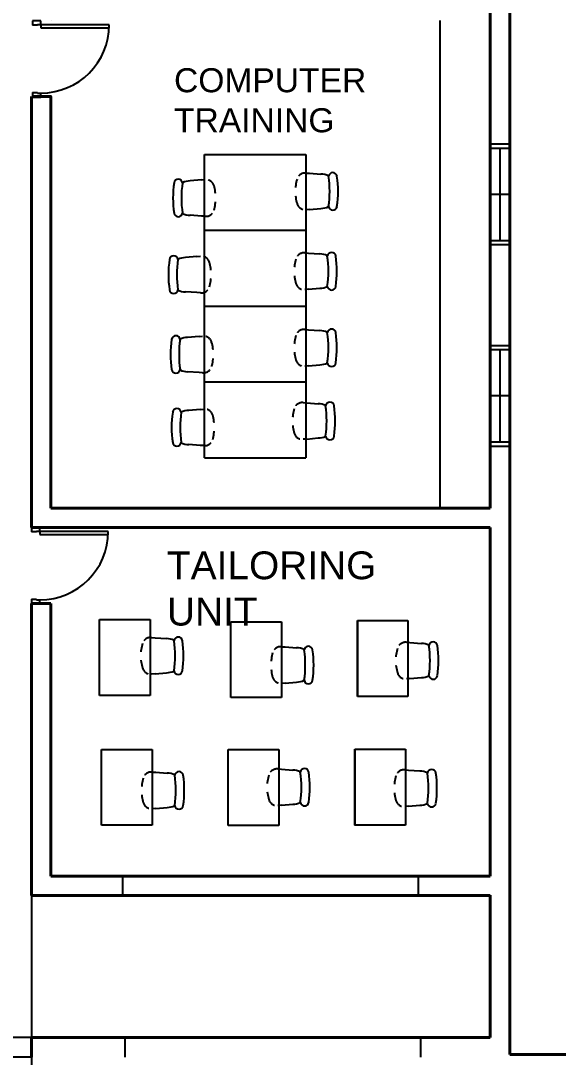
# Model space of a CAD drawing. Header units: inches. Extents: x 24 to 210, y -18 to 73.
# Drawn here: x 43.42 to 49.79, y 25.93 to 38.23 of the extents above; entities that cross this region are included whole.
import ezdxf

# ---------------------------------------------------------------- set-up
doc = ezdxf.new("R2010")
doc.units = ezdxf.units.IN
doc.header["$MEASUREMENT"] = 0
doc.linetypes.add('HIDDEN2', pattern=[0.1875, 0.125, -0.0625])
for name, color, linetype in [('door space', 1, 'Continuous'), ('ELEVATION', 4, 'Continuous'), ('FURNITURE', 130, 'Continuous'), ('INBUILD', 81, 'Continuous'), ('STAIR', 231, 'Continuous'), ('TEXT', 141, 'Continuous'), ('WINDOW', 10, 'Continuous')]:
    doc.layers.add(name, color=color, linetype=linetype)
doc.layers.add('WALL', color=2, linetype='Continuous', lineweight=40)
doc.styles.get("Standard").update_dxf_attribs({"font": 'arial.ttf'})

msp = doc.modelspace()

# ---------------------------------------------------------------- linework, layer by layer
at = {"layer": 'door space'}
for p, q in [((43.559, 38.223), (43.559, 38.173)), ((43.659, 38.223), (43.559, 38.223)), ((43.619, 38.173), (43.559, 38.173)), ((43.659, 38.178), (43.619, 38.178)), ((43.619, 38.173), (43.619, 38.178)), ((43.659, 38.178), (43.659, 38.223)), ((44.469, 38.178), (43.659, 38.178)), ((43.659, 38.178), (43.659, 38.143)), ((43.659, 38.143), (44.469, 38.143)), ((43.559, 37.373), (43.559, 37.323)), ((43.559, 37.373), (43.619, 37.373)), ((43.559, 37.323), (43.659, 37.323)), ((43.619, 37.368), (43.619, 37.373)), ((43.619, 37.368), (43.659, 37.368)), ((43.659, 37.323), (43.659, 37.368)), ((43.547, 32.21), (43.547, 32.16)), ((43.647, 32.21), (43.547, 32.21)), ((43.607, 32.16), (43.547, 32.16)), ((43.647, 32.165), (43.607, 32.165)), ((43.607, 32.16), (43.607, 32.165)), ((43.647, 32.165), (43.647, 32.21)), ((44.457, 32.165), (43.647, 32.165)), ((43.647, 32.165), (43.647, 32.13)), ((43.647, 32.13), (44.457, 32.13)), ((43.547, 31.36), (43.547, 31.31)), ((43.547, 31.36), (43.607, 31.36)), ((43.547, 31.31), (43.647, 31.31)), ((43.607, 31.355), (43.607, 31.36)), ((43.607, 31.355), (43.647, 31.355)), ((43.647, 31.31), (43.647, 31.355))]:
    msp.add_line(p, q, dxfattribs=at)
for centre in [(43.659, 38.178), (43.647, 32.165)]:
    msp.add_ellipse(centre, major_axis=(0.573, 0.573), ratio=1, start_param=3.926991, end_param=5.497787, dxfattribs=at)
at = {"layer": 'ELEVATION'}
for p, q in [((43.547, 27.846), (43.547, 26.158)), ((43.547, 25.928), (43.547, 22.776))]:
    msp.add_line(p, q, dxfattribs=at)
at = {"layer": 'FURNITURE'}
for p, q in [((45.599, 36.64), (46.799, 36.64)), ((45.599, 33.04), (45.599, 36.64)), ((46.799, 36.64), (46.799, 33.04)), ((46.844, 36.415), (46.979, 36.405)), ((45.562, 36.336), (45.427, 36.324)), ((45.562, 35.908), (45.427, 35.918)), ((46.844, 35.986), (46.979, 35.998)), ((45.599, 35.74), (46.799, 35.74)), ((45.508, 35.427), (45.373, 35.415)), ((46.83, 35.468), (46.965, 35.458)), ((45.508, 34.999), (45.373, 35.009)), ((46.83, 35.039), (46.965, 35.051)), ((45.599, 34.84), (46.799, 34.84)), ((45.533, 34.479), (45.398, 34.467)), ((46.83, 34.559), (46.965, 34.549)), ((46.83, 34.131), (46.965, 34.143)), ((45.533, 34.051), (45.398, 34.061)), ((45.599, 33.94), (46.799, 33.94)), ((45.546, 33.614), (45.411, 33.602)), ((46.81, 33.69), (46.945, 33.681)), ((46.81, 33.262), (46.945, 33.274)), ((45.546, 33.186), (45.411, 33.196)), ((45.599, 33.04), (46.799, 33.04)), ((44.355, 30.219), (44.355, 31.119)), ((44.355, 31.119), (44.955, 31.119)), ((44.955, 31.119), (44.955, 30.219)), ((45.91, 30.193), (45.91, 31.093)), ((45.91, 31.093), (46.51, 31.093)), ((46.51, 31.093), (46.51, 30.193)), ((47.41, 30.207), (47.41, 31.107)), ((47.41, 31.107), (48.01, 31.107)), ((47.41, 31.093), (47.41, 30.207)), ((48.01, 31.107), (48.01, 30.207)), ((45.012, 30.904), (45.147, 30.894)), ((46.555, 30.794), (46.69, 30.784)), ((48.034, 30.847), (48.169, 30.837)), ((45.012, 30.476), (45.147, 30.488)), ((48.034, 30.419), (48.169, 30.431)), ((46.555, 30.366), (46.69, 30.378)), ((44.955, 30.219), (44.355, 30.219)), ((46.51, 30.193), (45.91, 30.193)), ((48.01, 30.207), (47.41, 30.207)), ((44.376, 28.678), (44.376, 29.578)), ((44.376, 29.578), (44.976, 29.578)), ((44.976, 29.578), (44.976, 28.678)), ((45.88, 28.676), (45.88, 29.576)), ((45.88, 29.576), (46.48, 29.576)), ((46.48, 29.576), (46.48, 28.676)), ((47.38, 28.68), (47.38, 29.58)), ((47.38, 29.58), (47.98, 29.58)), ((47.38, 29.576), (47.38, 28.676)), ((47.98, 29.58), (47.98, 28.68)), ((45.021, 29.307), (45.156, 29.297)), ((46.509, 29.344), (46.644, 29.334)), ((48.016, 29.332), (48.151, 29.323)), ((46.509, 28.916), (46.644, 28.928)), ((48.016, 28.904), (48.151, 28.916)), ((45.021, 28.879), (45.156, 28.891)), ((44.976, 28.678), (44.376, 28.678)), ((46.382, 28.676), (45.88, 28.676)), ((46.48, 28.676), (45.88, 28.676)), ((47.98, 28.68), (47.38, 28.68))]:
    msp.add_line(p, q, dxfattribs=at)
at = {"layer": 'FURNITURE', "linetype": 'HIDDEN2', "ltscale": 0.03}
for points in [[(46.844, 35.986), (46.801, 35.983, -0.358502), (46.695, 36.056, -0.141508), (46.695, 36.345, -0.358502), (46.801, 36.418), (46.844, 36.415)], [(45.562, 36.336), (45.605, 36.34, -0.358502), (45.711, 36.267, -0.141508), (45.711, 35.978, -0.358502), (45.605, 35.905), (45.562, 35.908)], [(45.508, 35.427), (45.551, 35.431, -0.358502), (45.657, 35.358, -0.141508), (45.657, 35.069, -0.358502), (45.551, 34.996), (45.508, 34.999)], [(46.83, 35.039), (46.787, 35.036, -0.358502), (46.681, 35.109, -0.141508), (46.681, 35.398, -0.358502), (46.787, 35.471), (46.83, 35.468)], [(45.533, 34.479), (45.576, 34.483, -0.358502), (45.683, 34.41, -0.141508), (45.683, 34.121, -0.358502), (45.576, 34.048), (45.533, 34.051)], [(46.83, 34.131), (46.787, 34.127, -0.358502), (46.681, 34.2, -0.141508), (46.681, 34.489, -0.358502), (46.787, 34.562), (46.83, 34.559)], [(45.546, 33.614), (45.589, 33.618, -0.358502), (45.695, 33.545, -0.141508), (45.695, 33.256, -0.358502), (45.589, 33.183), (45.546, 33.186)], [(46.81, 33.262), (46.767, 33.259, -0.358502), (46.661, 33.332, -0.141508), (46.661, 33.621, -0.358502), (46.767, 33.694), (46.81, 33.69)], [(45.012, 30.476), (44.969, 30.472, -0.358502), (44.863, 30.545, -0.141508), (44.863, 30.834, -0.358502), (44.969, 30.907), (45.012, 30.904)], [(46.555, 30.366), (46.512, 30.362, -0.358502), (46.406, 30.435, -0.141508), (46.406, 30.724, -0.358502), (46.512, 30.797), (46.555, 30.794)], [(48.034, 30.419), (47.992, 30.415, -0.358502), (47.885, 30.488, -0.141508), (47.885, 30.777, -0.358502), (47.992, 30.85), (48.034, 30.847)], [(45.021, 28.879), (44.978, 28.875, -0.358502), (44.872, 28.948, -0.141508), (44.872, 29.237, -0.358502), (44.978, 29.31), (45.021, 29.307)], [(46.509, 28.916), (46.466, 28.912, -0.358502), (46.36, 28.985, -0.141508), (46.36, 29.274, -0.358502), (46.466, 29.347), (46.509, 29.344)], [(48.016, 28.904), (47.973, 28.901, -0.358502), (47.867, 28.974, -0.141508), (47.867, 29.263, -0.358502), (47.973, 29.336), (48.016, 29.332)]]:
    msp.add_lwpolyline(points, format="xyb", dxfattribs=at)
at = {"layer": 'FURNITURE'}
for centre, radius, start, end in [((47.119, 36.372), 0.0508, 8.4555, 171.5445), ((46.443, 36.122), 1.219, 171.5445, 188.4555), ((45.287, 36.294), 0.0508, 8.4555, 171.5445), ((46.543, 36.122), 1.219, 171.5445, 188.4555), ((45.427, 36.121), 0.203, 90, 116.2122), ((46.979, 36.202), 0.203, 63.618, 90), ((45.863, 36.2), 1.219, 351.5445, 8.4555), ((45.963, 36.2), 1.219, 351.5445, 8.4555), ((45.287, 35.951), 0.0508, 188.4555, 351.5445), ((45.427, 36.121), 0.203, 243.618, 270), ((46.979, 36.202), 0.203, 270, 296.2122), ((47.119, 36.028), 0.0508, 188.4555, 351.5445), ((45.233, 35.385), 0.0508, 8.4555, 171.5445), ((46.965, 35.255), 0.203, 63.618, 90), ((47.105, 35.425), 0.0508, 8.4555, 171.5445), ((45.848, 35.253), 1.219, 351.5445, 8.4555), ((45.949, 35.253), 1.219, 351.5445, 8.4555), ((46.389, 35.213), 1.219, 171.5445, 188.4555), ((46.489, 35.213), 1.219, 171.5445, 188.4555), ((45.373, 35.212), 0.203, 90, 116.2122), ((46.965, 35.255), 0.203, 270, 296.2122), ((47.105, 35.081), 0.0508, 188.4555, 351.5445), ((45.233, 35.041), 0.0508, 188.4555, 351.5445), ((45.373, 35.212), 0.203, 243.618, 270), ((47.105, 34.516), 0.0508, 8.4555, 171.5445), ((46.414, 34.265), 1.219, 171.5445, 188.4555), ((45.259, 34.437), 0.0508, 8.4555, 171.5445), ((46.515, 34.265), 1.219, 171.5445, 188.4555), ((45.398, 34.264), 0.203, 90, 116.2122), ((46.965, 34.346), 0.203, 63.618, 90), ((45.848, 34.345), 1.219, 351.5445, 8.4555), ((45.949, 34.345), 1.219, 351.5445, 8.4555), ((45.259, 34.094), 0.0508, 188.4555, 351.5445), ((45.398, 34.264), 0.203, 243.618, 270), ((46.965, 34.346), 0.203, 270, 296.2122), ((47.105, 34.173), 0.0508, 188.4555, 351.5445), ((45.271, 33.572), 0.0508, 8.4555, 171.5445), ((45.411, 33.399), 0.203, 90, 116.2122), ((46.945, 33.477), 0.203, 63.618, 90), ((47.085, 33.648), 0.0508, 8.4555, 171.5445), ((45.828, 33.476), 1.219, 351.5445, 8.4555), ((45.929, 33.476), 1.219, 351.5445, 8.4555), ((46.427, 33.4), 1.219, 171.5445, 188.4555), ((46.528, 33.4), 1.219, 171.5445, 188.4555), ((45.271, 33.228), 0.0508, 188.4555, 351.5445), ((45.411, 33.399), 0.203, 243.618, 270), ((46.945, 33.477), 0.203, 270, 296.2122), ((47.085, 33.304), 0.0508, 188.4555, 351.5445), ((45.147, 30.691), 0.203, 63.618, 90), ((45.287, 30.861), 0.0508, 8.4555, 171.5445), ((44.031, 30.689), 1.219, 351.5445, 8.4555), ((44.131, 30.689), 1.219, 351.5445, 8.4555), ((46.69, 30.581), 0.203, 63.618, 90), ((46.83, 30.751), 0.0508, 8.4555, 171.5445), ((45.574, 30.579), 1.219, 351.5445, 8.4555), ((45.674, 30.579), 1.219, 351.5445, 8.4555), ((48.169, 30.634), 0.203, 63.618, 90), ((48.309, 30.804), 0.0508, 8.4555, 171.5445), ((47.053, 30.633), 1.219, 351.5445, 8.4555), ((47.154, 30.633), 1.219, 351.5445, 8.4555), ((45.147, 30.691), 0.203, 270, 296.2122), ((45.287, 30.518), 0.0508, 188.4555, 351.5445), ((46.69, 30.581), 0.203, 270, 296.2122), ((46.83, 30.407), 0.0508, 188.4555, 351.5445), ((48.169, 30.634), 0.203, 270, 296.2122), ((48.309, 30.461), 0.0508, 188.4555, 351.5445), ((45.156, 29.094), 0.203, 63.618, 90), ((45.296, 29.264), 0.0508, 8.4555, 171.5445), ((46.644, 29.131), 0.203, 63.618, 90), ((46.784, 29.301), 0.0508, 8.4555, 171.5445), ((45.528, 29.129), 1.219, 351.5445, 8.4555), ((45.628, 29.129), 1.219, 351.5445, 8.4555), ((48.151, 29.119), 0.203, 63.618, 90), ((48.291, 29.29), 0.0508, 8.4555, 171.5445), ((47.035, 29.118), 1.219, 351.5445, 8.4555), ((47.135, 29.118), 1.219, 351.5445, 8.4555), ((44.04, 29.093), 1.219, 351.5445, 8.4555), ((44.14, 29.093), 1.219, 351.5445, 8.4555), ((45.156, 29.094), 0.203, 270, 296.2122), ((45.296, 28.921), 0.0508, 188.4555, 351.5445), ((46.644, 29.131), 0.203, 270, 296.2122), ((46.784, 28.958), 0.0508, 188.4555, 351.5445), ((48.151, 29.119), 0.203, 270, 296.2122), ((48.291, 28.946), 0.0508, 188.4555, 351.5445)]:
    msp.add_arc(centre, radius, start, end, dxfattribs=at)
at = {"layer": 'INBUILD'}
msp.add_line((48.386, 38.228), (48.386, 32.44), dxfattribs=at)
at = {"layer": 'STAIR'}
for p, q in [((43.547, 26.158), (41.741, 26.158)), ((43.547, 25.928), (41.741, 25.928))]:
    msp.add_line(p, q, dxfattribs=at)
at = {"layer": 'WALL'}
for p, q in [((49.216, 42.188), (49.216, 25.959)), ((48.986, 41.958), (48.986, 32.44)), ((43.789, 38.223), (43.789, 38.223)), ((43.547, 37.328), (43.547, 32.21)), ((43.556, 37.328), (43.777, 37.328)), ((43.559, 37.323), (43.659, 37.323)), ((43.777, 37.328), (43.777, 32.44)), ((43.777, 37.323), (43.789, 37.323)), ((48.986, 35.09), (48.986, 33.173)), ((43.777, 32.44), (48.986, 32.44)), ((43.547, 32.21), (48.986, 32.21)), ((48.986, 32.21), (48.986, 28.076)), ((43.547, 31.31), (43.547, 27.846)), ((43.547, 31.31), (43.777, 31.31)), ((43.547, 31.31), (43.647, 31.31)), ((43.777, 31.31), (43.777, 28.076)), ((48.986, 28.076), (43.777, 28.076)), ((48.986, 27.846), (43.547, 27.846)), ((48.986, 27.847), (48.986, 26.158)), ((48.986, 26.158), (43.547, 26.158)), ((43.547, 26.158), (43.547, 25.928)), ((52.478, 25.959), (49.216, 25.959))]:
    msp.add_line(p, q, dxfattribs=at)
at = {"layer": 'WINDOW'}
for p, q in [((48.987, 35.565), (48.987, 36.765)), ((48.987, 36.765), (49.217, 36.765)), ((48.987, 36.715), (49.217, 36.715)), ((49.102, 35.615), (49.102, 36.715)), ((49.217, 36.765), (49.217, 35.565)), ((49.217, 36.165), (48.987, 36.165)), ((49.217, 35.565), (49.217, 36.165)), ((49.217, 35.615), (48.987, 35.615)), ((49.217, 35.565), (48.987, 35.565)), ((48.986, 33.173), (48.986, 34.373)), ((48.986, 34.373), (49.216, 34.373)), ((48.986, 34.323), (49.216, 34.323)), ((49.101, 33.223), (49.101, 34.323)), ((49.216, 34.373), (49.216, 33.173)), ((49.216, 33.773), (48.986, 33.773)), ((49.216, 33.173), (49.216, 33.773)), ((49.216, 33.223), (48.986, 33.223)), ((49.216, 33.173), (48.986, 33.173)), ((44.632, 27.846), (44.632, 28.076)), ((44.632, 28.076), (48.132, 28.076)), ((48.132, 28.076), (48.132, 27.846)), ((44.632, 27.846), (48.132, 27.846)), ((44.657, 25.925), (44.657, 26.155)), ((44.657, 26.155), (48.157, 26.155)), ((48.157, 26.155), (48.157, 25.925))]:
    msp.add_line(p, q, dxfattribs=at)

# ---------------------------------------------------------------- texts
at = {"layer": 'TEXT', "attachment_point": 1}
for s, width, gutter_width, insert, char_height in [('COMPUTER TRAINING', 0.21635, 1.425, (45.237, 37.662), 0.28504), ('TAILORING UNIT', 0.0263, 1.649, (45.153, 31.928), 0.32976)]:
    msp.add_mtext_dynamic_manual_height_columns(s, width=width, gutter_width=gutter_width, heights=[0], dxfattribs=dict(at, insert=insert, char_height=char_height))

doc.saveas('drawing.dxf')
